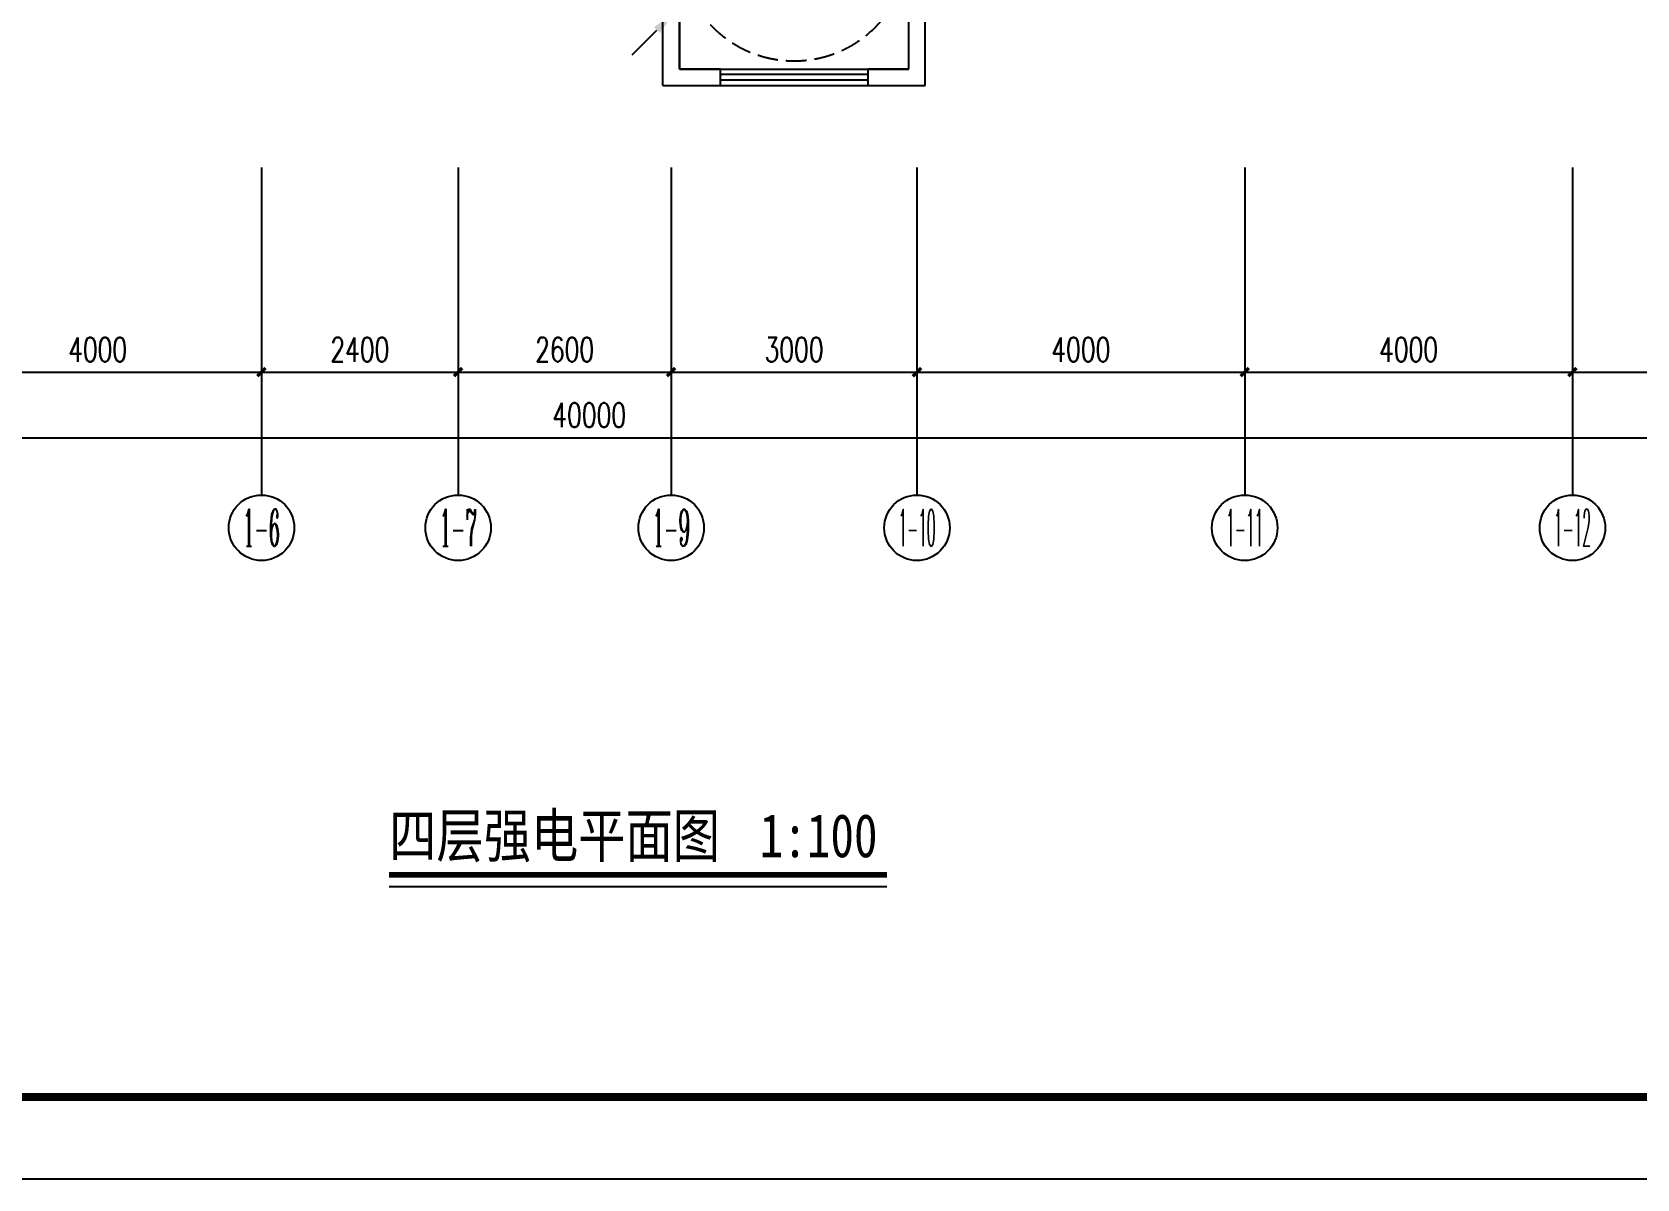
# Model space of a CAD drawing. Extents: x -6243262 to 3079315, y -2914302 to 172723.
# Drawn here: x -5648481 to -5628895, y -692286 to -678286 of the extents above; entities that cross this region are included whole.
import ezdxf
from ezdxf.enums import TextEntityAlignment as Align

# ---------------------------------------------------------------- set-up
doc = ezdxf.new("R2010")
doc.units = 0
doc.header["$LTSCALE"] = 1000
doc.linetypes.add('DASH', pattern=[0.35, 0.25, -0.1])
for name, color, linetype in [('A-ANNO-IDEN', 3, 'Continuous'), ('AXIS', 3, 'Continuous'), ('AXIS_TEXT', 7, 'Continuous'), ('LWIRE', 4, 'Continuous'), ('PUB_TITLE', 4, 'Continuous'), ('STAIR', 2, 'Continuous'), ('WALL', 9, 'Continuous'), ('WINDOW', 4, 'Continuous')]:
    doc.layers.add(name, color=color, linetype=linetype)
doc.styles.add('-宋体', font='', dxfattribs={"width": 0.8})
doc.styles.add('_TCH_AXIS', font='COMPLEX', dxfattribs={"bigfont": 'GBCBIG'})
doc.styles.add('_TCH_DIM_T3', font='SIMPLEX', dxfattribs={"width": 0.705882, "bigfont": 'GBCBIG'})
doc.styles.add('COMPLEX', font='COMPLEX')
doc.styles.get("Standard").update_dxf_attribs({"font": 'gbenor.shx', "bigfont": 'gbcbig.shx'})
doc.styles.get('-宋体').set_extended_font_data('SimSun')
doc.dimstyles.new('_TCH_ARCH&&100', dxfattribs={"dimtxt": 297.5, "dimasz": 100, "dimexe": 250, "dimexo": 300, "dimgap": 126.25, "dimtad": 1, "dimdec": 0, "dimzin": 0, "dimdsep": 46, "dimtxsty": '_TCH_DIM_T3', "dimblk": 'ARCHTICK', "dimcen": 0.09, "dimclrt": 7, "dimazin": 2, "dimtfac": 1, "dimtdec": 0, "dimtix": 1, "dimtmove": 2, "dimatfit": 3, "dimfxl": 0, "dimtolj": 1, "dimtzin": 0, "dimarcsym": 0})

# ---------------------------------------------------------------- blocks, each defined once
blk = doc.blocks.new('$WINLIB2D$00000001')
at = {"color": 0}
for points in [[(-0.5, 0.5), (-0.5, -0.5)], [(-0.5, 0.5), (0.5, 0.5)], [(0.5, -0.5), (0.5, 0.5)], [(0.5, 0.167), (-0.5, 0.167)], [(0.5, -0.167), (-0.5, -0.167)], [(-0.5, -0.5), (0.5, -0.5)]]:
    blk.add_lwpolyline(points, dxfattribs=at)
blk = doc.blocks.new('_ArchTick')
at = {"color": 0, "linetype": 'ByBlock', "const_width": 0.4}
blk.add_lwpolyline([(-0.5, -0.5), (0.5, 0.5)], dxfattribs=at)
blk = doc.blocks.new('*D153')
at = {"layer": 'AXIS', "color": 0, "lineweight": -2, "transparency": 16777216}
for p, q in [((1475895, -788352), (1475895, -791602)), ((1515895, -788352), (1515895, -791602)), ((1475895, -791352), (1515895, -791352))]:
    blk.add_line(p, q, dxfattribs=at)
at = {"layer": 'Defpoints', "color": 0, "transparency": 16777216}
for p in [(1475895, -788052), (1515895, -788052), (1515895, -791352)]:
    blk.add_point(p, dxfattribs=at)
at = {"layer": 'AXIS', "color": 0, "lineweight": -2, "transparency": 16777216, "xscale": 100, "yscale": 100, "zscale": 100, "rotation": 180}
blk.add_blockref('_ArchTick', (1475895, -791352), dxfattribs=at)
at = {"layer": 'AXIS', "color": 0, "lineweight": -2, "transparency": 16777216, "xscale": 100, "yscale": 100, "zscale": 100}
blk.add_blockref('_ArchTick', (1515895, -791352), dxfattribs=at)
at = {"layer": 'AXIS', "color": 7, "transparency": 16777216, "insert": (1495895, -791077), "char_height": 297.5, "attachment_point": 5, "style": '_TCH_DIM_T3'}
blk.add_mtext('\\A1;40000', dxfattribs=at)
blk = doc.blocks.new('*D155')
at = {"layer": 'AXIS', "color": 0, "lineweight": -2, "transparency": 16777216}
for p, q in [((1507895, -788352), (1507895, -790802)), ((1511895, -788352), (1511895, -790802)), ((1507895, -790552), (1511895, -790552))]:
    blk.add_line(p, q, dxfattribs=at)
at = {"layer": 'Defpoints', "color": 0, "transparency": 16777216}
for p in [(1507895, -788052), (1511895, -788052), (1511895, -790552)]:
    blk.add_point(p, dxfattribs=at)
at = {"layer": 'AXIS', "color": 0, "lineweight": -2, "transparency": 16777216, "xscale": 100, "yscale": 100, "zscale": 100, "rotation": 180}
blk.add_blockref('_ArchTick', (1507895, -790552), dxfattribs=at)
at = {"layer": 'AXIS', "color": 0, "lineweight": -2, "transparency": 16777216, "xscale": 100, "yscale": 100, "zscale": 100}
blk.add_blockref('_ArchTick', (1511895, -790552), dxfattribs=at)
at = {"layer": 'AXIS', "color": 7, "transparency": 16777216, "insert": (1509895, -790277), "char_height": 297.5, "attachment_point": 5, "style": '_TCH_DIM_T3'}
blk.add_mtext('\\A1;4000', dxfattribs=at)
blk = doc.blocks.new('*D156')
at = {"layer": 'AXIS', "color": 0, "lineweight": -2, "transparency": 16777216}
for p, q in [((1503895, -788352), (1503895, -790802)), ((1507895, -788352), (1507895, -790802)), ((1503895, -790552), (1507895, -790552))]:
    blk.add_line(p, q, dxfattribs=at)
at = {"layer": 'Defpoints', "color": 0, "transparency": 16777216}
for p in [(1503895, -788052), (1507895, -788052), (1507895, -790552)]:
    blk.add_point(p, dxfattribs=at)
at = {"layer": 'AXIS', "color": 0, "lineweight": -2, "transparency": 16777216, "xscale": 100, "yscale": 100, "zscale": 100, "rotation": 180}
blk.add_blockref('_ArchTick', (1503895, -790552), dxfattribs=at)
at = {"layer": 'AXIS', "color": 0, "lineweight": -2, "transparency": 16777216, "xscale": 100, "yscale": 100, "zscale": 100}
blk.add_blockref('_ArchTick', (1507895, -790552), dxfattribs=at)
at = {"layer": 'AXIS', "color": 7, "transparency": 16777216, "insert": (1505895, -790277), "char_height": 297.5, "attachment_point": 5, "style": '_TCH_DIM_T3'}
blk.add_mtext('\\A1;4000', dxfattribs=at)
blk = doc.blocks.new('*D157')
at = {"layer": 'AXIS', "color": 0, "lineweight": -2, "transparency": 16777216}
for p, q in [((1499895, -788352), (1499895, -790802)), ((1503895, -788352), (1503895, -790802)), ((1499895, -790552), (1503895, -790552))]:
    blk.add_line(p, q, dxfattribs=at)
at = {"layer": 'Defpoints', "color": 0, "transparency": 16777216}
for p in [(1499895, -788052), (1503895, -788052), (1503895, -790552)]:
    blk.add_point(p, dxfattribs=at)
at = {"layer": 'AXIS', "color": 0, "lineweight": -2, "transparency": 16777216, "xscale": 100, "yscale": 100, "zscale": 100, "rotation": 180}
blk.add_blockref('_ArchTick', (1499895, -790552), dxfattribs=at)
at = {"layer": 'AXIS', "color": 0, "lineweight": -2, "transparency": 16777216, "xscale": 100, "yscale": 100, "zscale": 100}
blk.add_blockref('_ArchTick', (1503895, -790552), dxfattribs=at)
at = {"layer": 'AXIS', "color": 7, "transparency": 16777216, "insert": (1501895, -790277), "char_height": 297.5, "attachment_point": 5, "style": '_TCH_DIM_T3'}
blk.add_mtext('\\A1;4000', dxfattribs=at)
blk = doc.blocks.new('*D158')
at = {"layer": 'AXIS', "color": 0, "lineweight": -2, "transparency": 16777216}
for p, q in [((1496895, -788352), (1496895, -790802)), ((1499895, -788352), (1499895, -790802)), ((1496895, -790552), (1499895, -790552))]:
    blk.add_line(p, q, dxfattribs=at)
at = {"layer": 'Defpoints', "color": 0, "transparency": 16777216}
for p in [(1496895, -788052), (1499895, -788052), (1499895, -790552)]:
    blk.add_point(p, dxfattribs=at)
at = {"layer": 'AXIS', "color": 0, "lineweight": -2, "transparency": 16777216, "xscale": 100, "yscale": 100, "zscale": 100, "rotation": 180}
blk.add_blockref('_ArchTick', (1496895, -790552), dxfattribs=at)
at = {"layer": 'AXIS', "color": 0, "lineweight": -2, "transparency": 16777216, "xscale": 100, "yscale": 100, "zscale": 100}
blk.add_blockref('_ArchTick', (1499895, -790552), dxfattribs=at)
at = {"layer": 'AXIS', "color": 7, "transparency": 16777216, "insert": (1498395, -790277), "char_height": 297.5, "attachment_point": 5, "style": '_TCH_DIM_T3'}
blk.add_mtext('\\A1;3000', dxfattribs=at)
blk = doc.blocks.new('*D159')
at = {"layer": 'AXIS', "color": 0, "lineweight": -2, "transparency": 16777216}
for p, q in [((1494295, -788352), (1494295, -790802)), ((1496895, -788352), (1496895, -790802)), ((1494295, -790552), (1496895, -790552))]:
    blk.add_line(p, q, dxfattribs=at)
at = {"layer": 'Defpoints', "color": 0, "transparency": 16777216}
for p in [(1494295, -788052), (1496895, -788052), (1496895, -790552)]:
    blk.add_point(p, dxfattribs=at)
at = {"layer": 'AXIS', "color": 0, "lineweight": -2, "transparency": 16777216, "xscale": 100, "yscale": 100, "zscale": 100, "rotation": 180}
blk.add_blockref('_ArchTick', (1494295, -790552), dxfattribs=at)
at = {"layer": 'AXIS', "color": 0, "lineweight": -2, "transparency": 16777216, "xscale": 100, "yscale": 100, "zscale": 100}
blk.add_blockref('_ArchTick', (1496895, -790552), dxfattribs=at)
at = {"layer": 'AXIS', "color": 7, "transparency": 16777216, "insert": (1495595, -790277), "char_height": 297.5, "attachment_point": 5, "style": '_TCH_DIM_T3'}
blk.add_mtext('\\A1;2600', dxfattribs=at)
blk = doc.blocks.new('*D160')
at = {"layer": 'AXIS', "color": 0, "lineweight": -2, "transparency": 16777216}
for p, q in [((1491895, -788352), (1491895, -790802)), ((1494295, -788352), (1494295, -790802)), ((1491895, -790552), (1494295, -790552))]:
    blk.add_line(p, q, dxfattribs=at)
at = {"layer": 'Defpoints', "color": 0, "transparency": 16777216}
for p in [(1491895, -788052), (1494295, -788052), (1494295, -790552)]:
    blk.add_point(p, dxfattribs=at)
at = {"layer": 'AXIS', "color": 0, "lineweight": -2, "transparency": 16777216, "xscale": 100, "yscale": 100, "zscale": 100, "rotation": 180}
blk.add_blockref('_ArchTick', (1491895, -790552), dxfattribs=at)
at = {"layer": 'AXIS', "color": 0, "lineweight": -2, "transparency": 16777216, "xscale": 100, "yscale": 100, "zscale": 100}
blk.add_blockref('_ArchTick', (1494295, -790552), dxfattribs=at)
at = {"layer": 'AXIS', "color": 7, "transparency": 16777216, "insert": (1493095, -790277), "char_height": 297.5, "attachment_point": 5, "style": '_TCH_DIM_T3'}
blk.add_mtext('\\A1;2400', dxfattribs=at)
blk = doc.blocks.new('*D161')
at = {"layer": 'AXIS', "color": 0, "lineweight": -2, "transparency": 16777216}
for p, q in [((1487895, -788352), (1487895, -790802)), ((1491895, -788352), (1491895, -790802)), ((1487895, -790552), (1491895, -790552))]:
    blk.add_line(p, q, dxfattribs=at)
at = {"layer": 'Defpoints', "color": 0, "transparency": 16777216}
for p in [(1487895, -788052), (1491895, -788052), (1491895, -790552)]:
    blk.add_point(p, dxfattribs=at)
at = {"layer": 'AXIS', "color": 0, "lineweight": -2, "transparency": 16777216, "xscale": 100, "yscale": 100, "zscale": 100, "rotation": 180}
blk.add_blockref('_ArchTick', (1487895, -790552), dxfattribs=at)
at = {"layer": 'AXIS', "color": 0, "lineweight": -2, "transparency": 16777216, "xscale": 100, "yscale": 100, "zscale": 100}
blk.add_blockref('_ArchTick', (1491895, -790552), dxfattribs=at)
at = {"layer": 'AXIS', "color": 7, "transparency": 16777216, "insert": (1489895, -790277), "char_height": 297.5, "attachment_point": 5, "style": '_TCH_DIM_T3'}
blk.add_mtext('\\A1;4000', dxfattribs=at)
blk = doc.blocks.new('_AXISO')
at = {"color": 0}
blk.add_circle((0, 0), 0.5, dxfattribs=at)
at = {"layer": 'AXIS_TEXT', "color": 0, "style": 'COMPLEX', "width": 1.041667}
blk.add_attdef('A', text='', height=0.56, dxfattribs=at).set_placement((-0.25, -0.28), (0.25, -0.28), align=Align.FIT)
blk = doc.blocks.new('$TelecSys$00000081')
for p, q in [((0.104, 0.104), (0.104, 0.104)), ((-0.104, -0.104), (-0.104, -0.104)), ((-1.15, -1.15), (-0.55, -0.55))]:
    blk.add_line(p, q)
at = {"const_width": 0.142}
blk.add_lwpolyline([(0.071, 0, 1), (-0.071, 0, 1)], format="xyb", close=True, dxfattribs=at)
blk.add_solid([(-0.62, -0.48), (-0.48, -0.62), (-0.1, -0.1)])
at = {"width": 0.8, "flags": 9}
blk.add_attdef('A', (0, 0), '', height=0.00002, rotation=180, dxfattribs=at)
blk = doc.blocks.new('44')
at = {"color": 8, "linetype": 'DASH'}
blk.add_arc((1498395.1, -785352.2), 1400, 179.99993, 0.00007, dxfattribs=at)
at = {"layer": 'AXIS', "color": 8}
for p, q in [((1491895.1, -788052.2), (1491895.1, -792052.2)), ((1494295.1, -788052.2), (1494295.1, -792052.2)), ((1496895.1, -788052.2), (1496895.1, -792052.2)), ((1499895.1, -788052.2), (1499895.1, -792052.2)), ((1503895.1, -788052.2), (1503895.1, -792052.2)), ((1507895.1, -788052.2), (1507895.1, -792052.2))]:
    blk.add_line(p, q, dxfattribs=at)
at = {"layer": 'STAIR', "color": 8}
for p, q in [((1496995.1, -785352.2), (1496995.1, -786852.2)), ((1499795.1, -786852.2), (1499795.1, -785352.2)), ((1496995.1, -786852.2), (1499795.1, -786852.2))]:
    blk.add_line(p, q, dxfattribs=at)
at = {"layer": 'WALL', "color": 8}
for p, q in [((1496795.1, -787052.2), (1496795.1, -785552.2)), ((1496995.1, -786852.2), (1496995.1, -785452.2)), ((1499795.1, -786852.2), (1499795.1, -785452.2)), ((1499995.1, -787052.2), (1499995.1, -785552.2)), ((1497495.1, -786852.2), (1496995.1, -786852.2)), ((1497495.1, -787052.2), (1497495.1, -786852.2)), ((1499795.1, -786852.2), (1499295.1, -786852.2)), ((1499295.1, -786852.2), (1499295.1, -787052.2)), ((1496795.1, -787052.2), (1497495.1, -787052.2)), ((1499295.1, -787052.2), (1499995.1, -787052.2))]:
    blk.add_line(p, q, dxfattribs=at)
at = {"layer": 'AXIS', "color": 8}
ref = blk.add_blockref('_AXISO', (1491895.1, -792452.2), dxfattribs=dict(at, xscale=800, yscale=800, zscale=800))
ref.add_attrib('A', '1-6', dxfattribs={"layer": 'AXIS_TEXT', "color": 8, "height": 452.55, "style": '_TCH_AXIS', "width": 0.381818}).set_placement((1491668.8, -792678.5), (1492121.4, -792678.5), align=Align.FIT)
ref = blk.add_blockref('_AXISO', (1494295.1, -792452.2), dxfattribs=dict(at, xscale=800, yscale=800, zscale=800))
ref.add_attrib('A', '1-7', dxfattribs={"layer": 'AXIS_TEXT', "color": 8, "height": 452.55, "style": '_TCH_AXIS', "width": 0.381818}).set_placement((1494068.8, -792678.5), (1494521.4, -792678.5), align=Align.FIT)
ref = blk.add_blockref('_AXISO', (1496895.1, -792452.2), dxfattribs=dict(at, xscale=800, yscale=800, zscale=800))
ref.add_attrib('A', '1-9', dxfattribs={"layer": 'AXIS_TEXT', "color": 8, "height": 452.55, "style": '_TCH_AXIS', "width": 0.381818}).set_placement((1496668.8, -792678.5), (1497121.4, -792678.5), align=Align.FIT)
ref = blk.add_blockref('_AXISO', (1499895.1, -792452.2), dxfattribs=dict(at, xscale=800, yscale=800, zscale=800))
ref.add_attrib('A', '1-10', dxfattribs={"layer": 'AXIS_TEXT', "color": 8, "height": 452.55, "style": '_TCH_AXIS', "width": 0.3}).set_placement((1499668.8, -792678.5), (1500121.4, -792678.5), align=Align.FIT)
ref = blk.add_blockref('_AXISO', (1503895.1, -792452.2), dxfattribs=dict(at, xscale=800, yscale=800, zscale=800))
ref.add_attrib('A', '1-11', dxfattribs={"layer": 'AXIS_TEXT', "color": 8, "height": 452.55, "style": '_TCH_AXIS', "width": 0.323077}).set_placement((1503668.8, -792678.5), (1504121.4, -792678.5), align=Align.FIT)
ref = blk.add_blockref('_AXISO', (1507895.1, -792452.2), dxfattribs=dict(at, xscale=800, yscale=800, zscale=800))
ref.add_attrib('A', '1-12', dxfattribs={"layer": 'AXIS_TEXT', "color": 8, "height": 452.55, "style": '_TCH_AXIS', "width": 0.3}).set_placement((1507668.8, -792678.5), (1508121.4, -792678.5), align=Align.FIT)
at = {"layer": 'WINDOW', "color": 8, "xscale": -1800, "yscale": 200, "zscale": -1800, "rotation": 180}
blk.add_blockref('$WINLIB2D$00000001', (1498395.1, -786952.2), dxfattribs=at)
at = {"layer": 'AXIS', "color": 8}
for p1, p2, distance, picture, middle in [((1475895.1, -788052.2), (1515895.1, -788052.2), -3300, '*D153', (1495895.1, -791077.2)), ((1487895.1, -788052.2), (1491895.1, -788052.2), -2500, '*D161', (1489895.1, -790277.2)), ((1491895.1, -788052.2), (1494295.1, -788052.2), -2500, '*D160', (1493095.1, -790277.2)), ((1494295.1, -788052.2), (1496895.1, -788052.2), -2500, '*D159', (1495595.1, -790277.2)), ((1496895.1, -788052.2), (1499895.1, -788052.2), -2500, '*D158', (1498395.1, -790277.2)), ((1499895.1, -788052.2), (1503895.1, -788052.2), -2500, '*D157', (1501895.1, -790277.2)), ((1503895.1, -788052.2), (1507895.1, -788052.2), -2500, '*D156', (1505895.1, -790277.2)), ((1507895.1, -788052.2), (1511895.1, -788052.2), -2500, '*D155', (1509895.1, -790277.2))]:
    dim = blk.add_aligned_dim(p1=p1, p2=p2, distance=distance, dimstyle='_TCH_ARCH&&100', dxfattribs=at)
    dim.commit()
    dim.dimension.update_dxf_attribs({"geometry": picture, "text_midpoint": middle})

msp = doc.modelspace()

# ---------------------------------------------------------------- linework, layer by layer
at = {"layer": 'A-ANNO-IDEN', "const_width": 70}
msp.add_lwpolyline([(-5644123.3, -688575.7), (-5638048.3, -688575.7)], dxfattribs=at)
at = {"layer": 'A-ANNO-IDEN'}
msp.add_lwpolyline([(-5644123.3, -688715.7), (-5638048.3, -688715.7)], dxfattribs=at)
at = {"layer": 'PUB_TITLE'}
msp.add_lwpolyline([(-5669213.8, -692286.4), (-5609813.8, -692286.4), (-5609813.8, -650286.4), (-5669213.8, -650286.4)], close=True, dxfattribs=at)
at = {"layer": 'PUB_TITLE', "const_width": 100}
msp.add_lwpolyline([(-5667713.8, -691286.4), (-5610813.8, -691286.4), (-5610813.8, -651286.4), (-5667713.8, -651286.4)], close=True, dxfattribs=at)

# ---------------------------------------------------------------- block references
msp.add_blockref('44', (-7137576.4, 108114.7))
at = {"layer": 'LWIRE', "xscale": 500, "yscale": 500, "zscale": 500}
msp.add_blockref('$TelecSys$00000081', (-5640581.3, -677987.5), dxfattribs=at)

# ---------------------------------------------------------------- texts
at = {"layer": 'A-ANNO-IDEN', "color": 7, "style": '-宋体', "width": 0.8}
for s, p in [('四层强电平面图', (-5644123.3, -688358.9)), ('1:100', (-5639601.3, -688358.9))]:
    msp.add_text(s, height=528.69, dxfattribs=at).set_placement(p)

doc.saveas('drawing.dxf')
